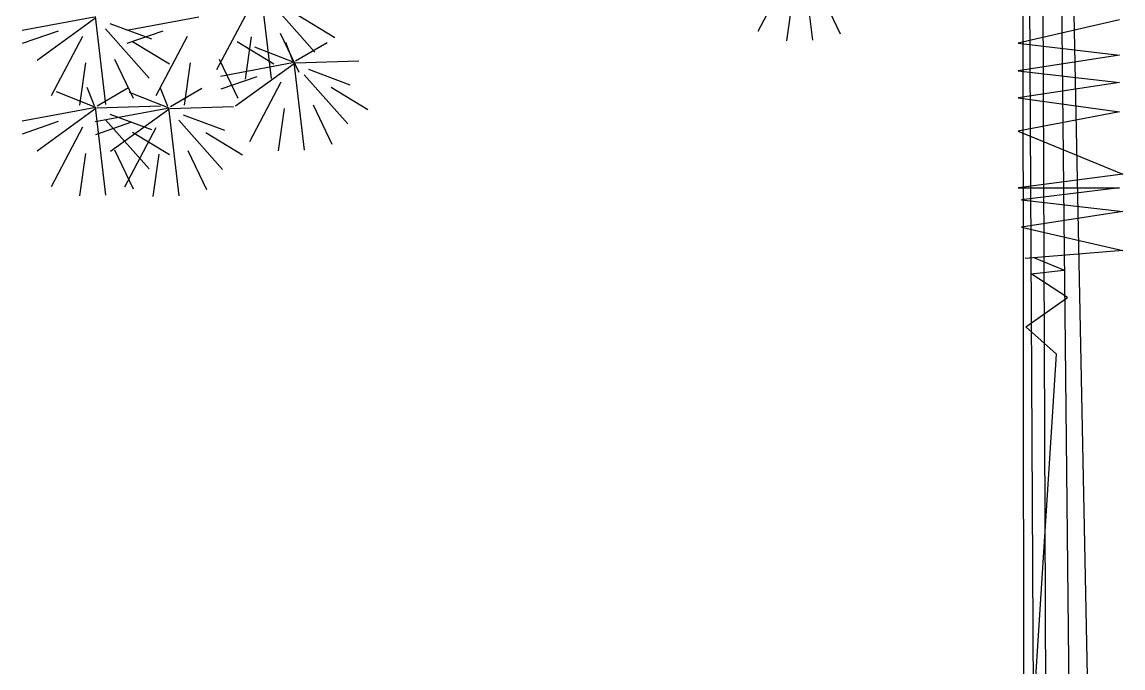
# Model space of a CAD drawing. Header units: millimetres. Extents: x 563079 to 571925, y 2063830 to 2067381.
# Drawn here: x 568887.918 to 568891.424, y 2063876.997 to 2063879.056 of the extents above; entities that cross this region are included whole.
import ezdxf

# ---------------------------------------------------------------- set-up
doc = ezdxf.new("R2010")
doc.units = ezdxf.units.MM
doc.header["$MEASUREMENT"] = 0
doc.layers.add('1-CAY XANH', color=7, linetype='Continuous')
doc.layers.add('MATCATDUONG', color=8, linetype='Continuous')

# ---------------------------------------------------------------- blocks, each defined once
blk = doc.blocks.new('ca')
at = {"layer": '1-CAY XANH', "color": 17}
for p, q in [((0.641, 64.954), (-0.644, 0.027)), ((0.305, 0.047), (0.641, 64.954)), ((0.405, 63.355), (-0.261, 0)), ((0.405, 62.413), (0.148, 0)), ((0.531, 38.493), (0.505, 0.027)), ((-0.844, 22.285), (0.59, 21.953)), ((0.59, 21.953), (-0.844, 21.787)), ((-0.844, 21.787), (0.59, 21.565)), ((0.59, 21.565), (-0.844, 21.399)), ((-0.844, 21.399), (0.59, 21.178)), ((0.59, 21.178), (-0.844, 20.984)), ((-0.844, 20.984), (0.59, 20.707)), ((0.59, 20.707), (-0.895, 20.097)), ((-0.895, 20.097), (0.59, 19.904)), ((-0.844, 19.904), (0.539, 19.737)), ((0.59, 19.904), (-0.844, 19.904)), ((0.539, 19.737), (-0.895, 19.571)), ((-0.895, 19.571), (0.539, 19.35)), ((0.539, 19.35), (-0.895, 19.017)), ((-0.895, 19.017), (0.488, 18.906)), ((-0.057, 18.741), (0.353, 18.907)), ((0.404, 18.686), (-0.057, 18.741)), ((-0.108, 18.353), (0.404, 18.686)), ((0.481, 17.938), (-0.108, 18.353)), ((0.046, 17.55), (0.481, 17.938)), ((0.481, 10.793), (0.046, 17.55))]:
    blk.add_line(p, q, dxfattribs=at)
at = {"layer": '1-CAY XANH', "color": 3}
for p, q in [((3.497, 21.999), (3.643, 23.246)), ((3.828, 22.962), (4.273, 22.121)), ((3.373, 22.641), (3.11, 22.088)), ((11.158, 21.454), (11.304, 22.701)), ((3.783, 22.59), (3.869, 21.99)), ((11.161, 22.525), (10.544, 21.829)), ((10.78, 22.35), (10.26, 22.033)), ((11.489, 22.417), (11.934, 21.576)), ((12.187, 22.324), (13.207, 22.132)), ((13.501, 21.085), (13.647, 22.331)), ((13.644, 22.312), (14.476, 21.711)), ((13.668, 22.324), (14.688, 22.132)), ((13.443, 22.234), (12.857, 22.014)), ((13.505, 22.156), (12.888, 21.46)), ((11.034, 22.096), (10.771, 21.543)), ((11.642, 21.98), (11.122, 21.664)), ((11.444, 22.045), (11.53, 21.445)), ((12.351, 22.048), (12.796, 21.207)), ((13.123, 21.98), (12.603, 21.664)), ((12.694, 22.127), (13.205, 21.949)), ((13.832, 22.048), (14.277, 21.207)), ((14.176, 22.127), (14.686, 21.949)), ((10.816, 21.703), (10.37, 21.963)), ((10.834, 21.679), (11.393, 21.9)), ((10.853, 21.703), (10.955, 21.963)), ((10.823, 21.676), (9.92, 21.704)), ((10.691, 20.437), (10.837, 21.683)), ((10.834, 21.664), (11.666, 21.063)), ((10.859, 21.676), (11.878, 21.484)), ((11.896, 21.727), (11.634, 21.174)), ((12.306, 21.676), (12.392, 21.076)), ((13.377, 21.727), (13.115, 21.174)), ((13.788, 21.676), (13.874, 21.076)), ((10.633, 21.585), (10.047, 21.365)), ((10.695, 21.507), (10.078, 20.811)), ((11.023, 21.4), (11.467, 20.558)), ((11.366, 21.478), (11.876, 21.301)), ((10.314, 21.332), (9.793, 21.015)), ((12.589, 21.058), (12.143, 21.319)), ((12.607, 21.035), (13.165, 21.256)), ((12.626, 21.058), (12.728, 21.319)), ((13.626, 21.067), (13.18, 21.327)), ((13.644, 21.043), (14.202, 21.265)), ((13.663, 21.067), (13.765, 21.327)), ((10.567, 21.079), (10.305, 20.525)), ((12.596, 21.031), (11.693, 21.059)), ((12.464, 19.792), (12.61, 21.039)), ((13.633, 21.04), (12.73, 21.068)), ((13.501, 19.801), (13.647, 21.047)), ((13.668, 21.04), (14.688, 20.848)), ((10.978, 21.027), (11.064, 20.428)), ((12.405, 20.941), (11.82, 20.721)), ((12.607, 21.019), (13.438, 20.419)), ((12.631, 21.031), (13.651, 20.84)), ((13.443, 20.95), (12.857, 20.73)), ((13.644, 21.028), (14.476, 20.427)), ((12.468, 20.863), (11.851, 20.167)), ((12.795, 20.755), (13.24, 19.914)), ((13.505, 20.871), (12.888, 20.176)), ((13.138, 20.834), (13.649, 20.656)), ((13.832, 20.764), (14.277, 19.922)), ((14.176, 20.843), (14.686, 20.665)), ((12.086, 20.688), (11.566, 20.371)), ((13.123, 20.696), (12.603, 20.38)), ((12.34, 20.434), (12.078, 19.881)), ((13.377, 20.443), (13.115, 19.889)), ((12.751, 20.383), (12.836, 19.784)), ((13.788, 20.392), (13.874, 19.792))]:
    blk.add_line(p, q, dxfattribs=at)

msp = doc.modelspace()

# ---------------------------------------------------------------- block references
at = {"layer": 'MATCATDUONG', "linetype": 'Continuous', "extrusion": (3.31378e-12, 1.1371e-08, 1), "xscale": -0.2249999999767169, "yscale": 0.2250000000931324, "zscale": 0.2250000000000003}
msp.add_blockref('ca', (568891.22261, 2063874.04898, 0.02347), dxfattribs=at)

doc.saveas('drawing.dxf')
